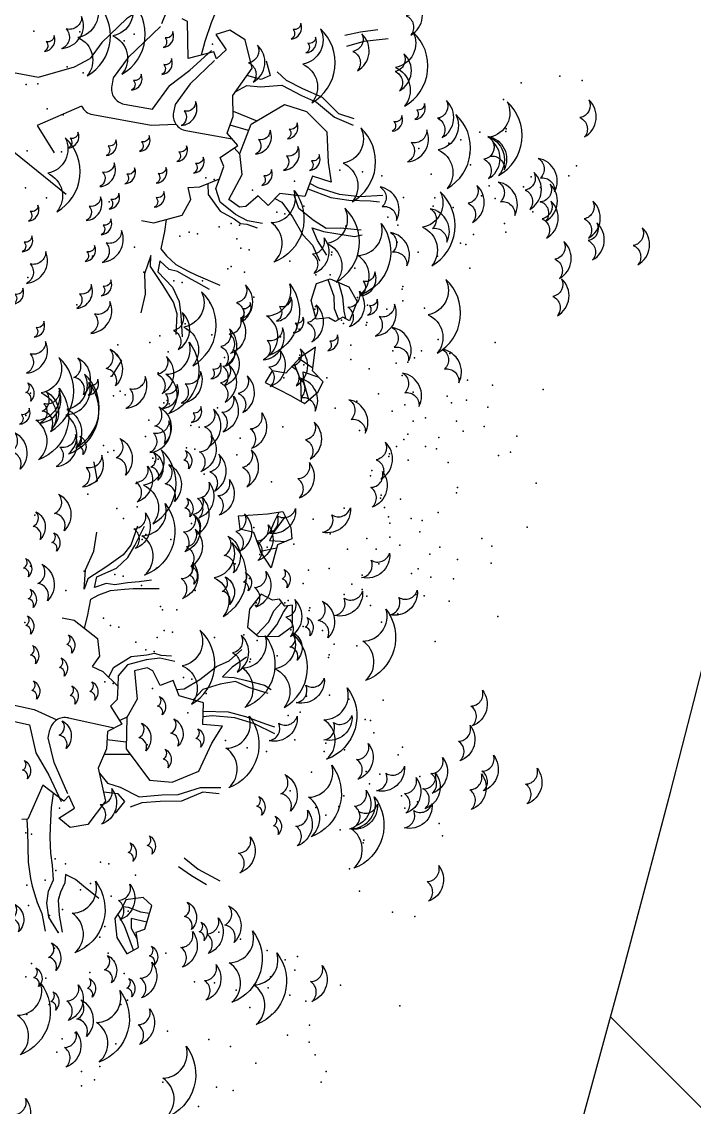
# Model space of a CAD drawing. Header units: millimetres. Extents: x 209.8 to 281.8, y 45 to 110.
# Drawn here: x 252.446 to 252.8, y 83.849 to 84.421 of the extents above; entities that cross this region are included whole.
import ezdxf

# ---------------------------------------------------------------- set-up
doc = ezdxf.new("R2010")
doc.units = ezdxf.units.MM
doc.header["$LTSCALE"] = 0.65
for name, color, linetype in [('ARBOLES', 95, 'Continuous'), ('cajones', 235, 'Continuous'), ('plazaacceso', 251, 'Continuous')]:
    doc.layers.add(name, color=color, linetype=linetype)

# ---------------------------------------------------------------- blocks, each defined once
blk = doc.blocks.new('arb-pl61')
for p, q in [((-0.02449, 0.16368), (-0.02365, 0.12054)), ((-0.10078, 0.08532), (-0.07883, 0.12706)), ((-0.05723, 0.11483), (-0.07383, 0.09914)), ((-0.0377, 0.08686), (-0.05723, 0.11483)), ((-0.02365, 0.12054), (-0.01167, 0.09718)), ((-0.01167, 0.09718), (-0.00376, 0.08744)), ((-0.01398, 0.06886), (-0.0196, 0.06884)), ((0.00224, 0.06136), (-0.01398, 0.06886)), ((0.02807, 0.04335), (0.00224, 0.06136)), ((-0.47113, 0.05774), (-0.47151, 0.03739)), ((-0.03046, 0.05774), (-0.03009, 0.03739)), ((0.06745, 0.03592), (0.02989, 0.04307)), ((-0.48989, 0.02917), (-0.50346, 0.01713)), ((-0.0117, 0.02917), (0.00187, 0.01713)), ((-0.50346, 0.01713), (-0.52003, 0.00482)), ((-0.49404, 0.01507), (-0.47783, 0.02256)), ((-0.47783, 0.02256), (-0.47221, 0.02255)), ((-0.02377, 0.02256), (-0.02938, 0.02255)), ((-0.00755, 0.01507), (-0.02377, 0.02256)), ((0.00187, 0.01713), (0.01844, 0.00482)), ((-0.54632, 0.00762), (-0.53905, 0.00882)), ((-0.53905, 0.00882), (-0.52532, 0.01077)), ((-0.52532, 0.01077), (-0.51543, 0.01131)), ((-0.5137, 0.00137), (-0.49404, 0.01507)), ((-0.46134, 0.01144), (-0.46196, -0.02153)), ((-0.04025, 0.01144), (-0.03964, -0.02153)), ((0.01211, 0.00137), (-0.00755, 0.01507)), ((0.02373, 0.01077), (0.01383, 0.01131)), ((0.03746, 0.00882), (0.02373, 0.01077)), ((0.04472, 0.00762), (0.03746, 0.00882)), ((-0.60135, -0.00259), (-0.59194, 0.00073)), ((-0.59194, 0.00073), (-0.58347, 0.00124)), ((-0.58347, 0.00124), (-0.57513, -0.00062)), ((-0.57513, -0.00062), (-0.56494, 0.00202)), ((-0.56494, 0.00202), (-0.55688, 0.00486)), ((-0.55688, 0.00486), (-0.54632, 0.00762)), ((-0.61078, -0.01127), (-0.60135, -0.00259)), ((-0.61006, -0.01083), (-0.61078, -0.01127))]:
    blk.add_line(p, q)
for points in [[(0.00181, 0.12, -0.500189), (-0.00515, 0.11999, 0.508573), (0.00715, 0.11554, -0.500189)], [(-0.1394, 0.1076, -0.500189), (-0.14636, 0.1076, 0.508573), (-0.13405, 0.10315, -0.500189)], [(-0.11745, 0.1076, -0.500189), (-0.12441, 0.1076, 0.508573), (-0.11211, 0.10315, -0.500189)], [(0.01331, 0.108, -0.500189), (-0.0006, 0.10799, 0.508573), (0.024, 0.0991, -0.500189)], [(-0.17661, 0.10665, -0.500189), (-0.18356, 0.10665, 0.508573), (-0.17126, 0.1022, -0.500189)], [(-0.15366, 0.10037, -0.500189), (-0.16757, 0.10037, 0.508573), (-0.14296, 0.09147, -0.500189)], [(-0.08873, 0.10089, -0.500189), (-0.11402, 0.0893, 0.508573), (-0.06187, 0.09361, -0.500189)], [(0.00908, 0.09876, -0.500189), (-0.01622, 0.08716, 0.508573), (0.03593, 0.09147, -0.500189)], [(-0.28592, 0.08798, 0.500189), (-0.27201, 0.08797, -0.508573), (-0.29662, 0.07907, 0.500189)], [(-0.25866, 0.08567, -0.500189), (-0.26562, 0.08567, 0.508573), (-0.25331, 0.08122, -0.500189)], [(-0.24294, 0.08567, 0.500189), (-0.23598, 0.08567, -0.508573), (-0.24828, 0.08122, 0.500189)], [(-0.21567, 0.08798, -0.500189), (-0.22959, 0.08797, 0.508573), (-0.20498, 0.07907, -0.500189)], [(-0.19664, 0.08758, -0.500189), (-0.2036, 0.08758, 0.508573), (-0.1913, 0.08313, -0.500189)], [(-0.06152, 0.09013, -0.500189), (-0.06848, 0.09012, 0.508573), (-0.05617, 0.08567, -0.500189)], [(-0.26063, 0.07496, 0.500189), (-0.23533, 0.06337, -0.508573), (-0.28749, 0.06768, 0.500189)], [(-0.24097, 0.07496, -0.500189), (-0.26626, 0.06337, 0.508573), (-0.21411, 0.06768, -0.500189)], [(-0.25348, 0.07177, 0.500189), (-0.23957, 0.07176, -0.508573), (-0.26418, 0.06286, 0.500189)], [(-0.24811, 0.07177, -0.500189), (-0.26202, 0.07176, 0.508573), (-0.23742, 0.06286, -0.500189)], [(0.01503, 0.07496, -0.500189), (-0.01027, 0.06337, 0.508573), (0.04189, 0.06768, -0.500189)], [(-0.36423, 0.06299, 0.500189), (-0.35727, 0.06299, -0.508573), (-0.36957, 0.05854, 0.500189)], [(-0.33417, 0.06222, 0.500189), (-0.32373, 0.06222, -0.508573), (-0.34218, 0.05554, 0.500189)], [(-0.16743, 0.06222, -0.500189), (-0.17786, 0.06222, 0.508573), (-0.15941, 0.05554, -0.500189)], [(-0.13737, 0.06299, -0.500189), (-0.14432, 0.06299, 0.508573), (-0.13202, 0.05854, -0.500189)], [(-0.10563, 0.06784, -0.500189), (-0.11606, 0.06783, 0.508573), (-0.09761, 0.06116, -0.500189)], [(-0.08034, 0.06316, -0.500189), (-0.09078, 0.06315, 0.508573), (-0.07233, 0.05648, -0.500189)], [(-0.06152, 0.06299, -0.500189), (-0.06848, 0.06299, 0.508573), (-0.05617, 0.05854, -0.500189)], [(-0.40356, 0.05363, 0.500189), (-0.3966, 0.05363, -0.508573), (-0.4089, 0.04918, 0.500189)], [(-0.38483, 0.0555, 0.500189), (-0.37787, 0.0555, -0.508573), (-0.39017, 0.05105, 0.500189)], [(-0.27578, 0.05461, -0.500189), (-0.28969, 0.0546, 0.508573), (-0.26509, 0.0457, -0.500189)], [(-0.25269, 0.05513, 0.500189), (-0.22739, 0.04354, -0.508573), (-0.27955, 0.04785, 0.500189)], [(-0.2489, 0.05513, -0.500189), (-0.2742, 0.04354, 0.508573), (-0.22205, 0.04785, -0.500189)], [(-0.22582, 0.05461, 0.500189), (-0.2119, 0.0546, -0.508573), (-0.23651, 0.0457, 0.500189)], [(-0.11677, 0.0555, -0.500189), (-0.12372, 0.0555, 0.508573), (-0.11142, 0.05105, -0.500189)], [(-0.09804, 0.05363, -0.500189), (-0.105, 0.05363, 0.508573), (-0.09269, 0.04918, -0.500189)], [(-0.01283, 0.05457, -0.500189), (-0.01978, 0.05456, 0.508573), (-0.00748, 0.05011, -0.500189)], [(-0.42322, 0.04614, 0.500189), (-0.41626, 0.04614, -0.508573), (-0.42857, 0.04169, 0.500189)], [(-0.37287, 0.05099, 0.500189), (-0.35896, 0.05099, -0.508573), (-0.38356, 0.04209, 0.500189)], [(-0.34269, 0.04708, 0.500189), (-0.33573, 0.04708, -0.508573), (-0.34804, 0.04263, 0.500189)], [(-0.3223, 0.04912, 0.500189), (-0.30839, 0.04911, -0.508573), (-0.333, 0.04022, 0.500189)], [(-0.17929, 0.04912, -0.500189), (-0.1932, 0.04911, 0.508573), (-0.1686, 0.04022, -0.500189)], [(-0.1589, 0.04708, -0.500189), (-0.16586, 0.04708, 0.508573), (-0.15356, 0.04263, -0.500189)], [(-0.12873, 0.05099, -0.500189), (-0.14264, 0.05099, 0.508573), (-0.11803, 0.04209, -0.500189)], [(-0.07837, 0.04614, -0.500189), (-0.08533, 0.04614, 0.508573), (-0.07303, 0.04169, -0.500189)], [(-0.44757, 0.04053, 0.500189), (-0.44061, 0.04053, -0.508573), (-0.45291, 0.03608, 0.500189)], [(-0.27246, 0.0424, 0.500189), (-0.2655, 0.0424, -0.508573), (-0.27781, 0.03795, 0.500189)], [(-0.22913, 0.0424, -0.500189), (-0.23609, 0.0424, 0.508573), (-0.22379, 0.03795, -0.500189)], [(-0.05403, 0.04053, -0.500189), (-0.06098, 0.04053, 0.508573), (-0.04868, 0.03608, -0.500189)], [(0.02088, 0.03866, -0.500189), (0.01393, 0.03866, 0.508573), (0.02623, 0.03421, -0.500189)], [(-0.50375, 0.03585, 0.500189), (-0.49679, 0.03585, -0.508573), (-0.5091, 0.0314, 0.500189)], [(-0.28627, 0.03363, -0.500189), (-0.30019, 0.03363, 0.508573), (-0.27558, 0.02473, -0.500189)], [(-0.21532, 0.03363, 0.500189), (-0.20141, 0.03363, -0.508573), (-0.22601, 0.02473, 0.500189)], [(0.00216, 0.03585, -0.500189), (-0.0048, 0.03585, 0.508573), (0.0075, 0.0314, -0.500189)], [(-0.60759, 0.02292, 0.500189), (-0.59716, 0.02292, -0.508573), (-0.61561, 0.01624, 0.500189)], [(-0.4279, 0.02462, 0.500189), (-0.42095, 0.02462, -0.508573), (-0.43325, 0.02017, 0.500189)], [(-0.07369, 0.02462, -0.500189), (-0.08065, 0.02462, 0.508573), (-0.06835, 0.02017, -0.500189)], [(-0.47462, 0.01543, 0.500189), (-0.46419, 0.01543, -0.508573), (-0.48264, 0.00876, 0.500189)], [(-0.41105, 0.02275, 0.500189), (-0.40409, 0.02275, -0.508573), (-0.41639, 0.0183, 0.500189)], [(-0.09055, 0.02275, -0.500189), (-0.0975, 0.02275, 0.508573), (-0.0852, 0.0183, -0.500189)], [(-0.02697, 0.01543, -0.500189), (-0.03741, 0.01543, 0.508573), (-0.01895, 0.00876, -0.500189)], [(-0.44569, 0.01339, 0.500189), (-0.43874, 0.01339, -0.508573), (-0.45104, 0.00894, 0.500189)], [(-0.27548, 0.0145, 0.500189), (-0.26157, 0.01449, -0.508573), (-0.28618, 0.00559, 0.500189)], [(-0.22611, 0.0145, -0.500189), (-0.24002, 0.01449, 0.508573), (-0.21542, 0.00559, -0.500189)], [(-0.0559, 0.01339, -0.500189), (-0.06286, 0.01339, 0.508573), (-0.05055, 0.00894, -0.500189)], [(-0.6734, 0.00555, 0.500189), (-0.6481, -0.00604, -0.508573), (-0.70025, -0.00173, 0.500189)], [(-0.44008, 0.00029, 0.500189), (-0.43312, 0.00029, -0.508573), (-0.44542, -0.00416, 0.500189)], [(-0.06152, 0.00029, -0.500189), (-0.06848, 0.00029, 0.508573), (-0.05617, -0.00416, -0.500189)], [(-0.74233, -0.00583, 0.500189), (-0.72968, -0.01163, -0.508573), (-0.75576, -0.00947, 0.500189)], [(-0.64514, -0.00064, 0.500189), (-0.63819, -0.00065, -0.508573), (-0.65049, -0.0051, 0.500189)], [(-0.32194, -0.0075, 0.500189), (-0.30929, -0.0133, -0.508573), (-0.33536, -0.01115, 0.500189)], [(-0.28947, -0.00262, 0.500189), (-0.27683, -0.00842, -0.508573), (-0.3029, -0.00626, 0.500189)], [(-0.21212, -0.00262, -0.500189), (-0.22477, -0.00842, 0.508573), (-0.19869, -0.00626, -0.500189)], [(-0.17966, -0.0075, -0.500189), (-0.19231, -0.0133, 0.508573), (-0.16623, -0.01115, -0.500189)], [(-0.62913, -0.00796, 0.500189), (-0.61869, -0.00796, -0.508573), (-0.63715, -0.01464, 0.500189)], [(-0.32555, -0.01413, 0.500189), (-0.30026, -0.02572, -0.508573), (-0.35241, -0.02141, 0.500189)], [(-0.29058, -0.00833, -0.500189), (-0.31587, -0.01992, 0.508573), (-0.26372, -0.01561, -0.500189)], [(-0.27705, -0.01077, 0.500189), (-0.26661, -0.01077, -0.508573), (-0.28506, -0.01745, 0.500189)], [(-0.25326, -0.00796, -0.500189), (-0.26718, -0.00797, 0.508573), (-0.24257, -0.01687, -0.500189)], [(-0.24833, -0.00796, 0.500189), (-0.23442, -0.00797, -0.508573), (-0.25902, -0.01687, 0.500189)], [(-0.21102, -0.00833, 0.500189), (-0.18572, -0.01992, -0.508573), (-0.23788, -0.01561, 0.500189)], [(-0.22455, -0.01077, -0.500189), (-0.23498, -0.01077, 0.508573), (-0.21653, -0.01745, -0.500189)], [(-0.17604, -0.01413, -0.500189), (-0.20134, -0.02572, 0.508573), (-0.14918, -0.02141, -0.500189)], [(-0.65919, -0.01562, 0.500189), (-0.65223, -0.01562, -0.508573), (-0.66454, -0.02007, 0.500189)], [(-0.59544, -0.01809, 0.500189), (-0.57014, -0.02969, -0.508573), (-0.6223, -0.02538, 0.500189)], [(-0.5167, -0.02237, 0.500189), (-0.50405, -0.02817, -0.508573), (-0.53013, -0.02602, 0.500189)], [(0.01511, -0.02237, -0.500189), (0.00246, -0.02817, 0.508573), (0.02854, -0.02602, -0.500189)], [(-0.6566, -0.02642, 0.500189), (-0.64395, -0.03222, -0.508573), (-0.67003, -0.03006, 0.500189)], [(-0.28672, -0.02293, 0.500189), (-0.27281, -0.02294, -0.508573), (-0.29741, -0.03184, 0.500189)], [(-0.21487, -0.02293, -0.500189), (-0.22879, -0.02294, 0.508573), (-0.20418, -0.03184, -0.500189)], [(-0.68906, -0.0313, 0.500189), (-0.67641, -0.0371, -0.508573), (-0.70249, -0.03495, 0.500189)], [(-0.66783, -0.03603, 0.500189), (-0.65392, -0.03604, -0.508573), (-0.67852, -0.04494, 0.500189)], [(-0.26778, -0.03246, 0.500189), (-0.26082, -0.03246, -0.508573), (-0.27313, -0.03691, 0.500189)], [(-0.23381, -0.03246, -0.500189), (-0.24077, -0.03246, 0.508573), (-0.22847, -0.03691, -0.500189)], [(-0.64514, -0.03901, 0.500189), (-0.63819, -0.03901, -0.508573), (-0.65049, -0.04346, 0.500189)], [(-0.46526, -0.03978, 0.500189), (-0.45482, -0.03978, -0.508573), (-0.47328, -0.04645, 0.500189)], [(-0.31726, -0.04228, 0.500189), (-0.30461, -0.04808, -0.508573), (-0.33069, -0.04593, 0.500189)], [(-0.30055, -0.03995, 0.500189), (-0.2936, -0.03995, -0.508573), (-0.3059, -0.0444, 0.500189)], [(-0.25971, -0.04228, 0.500189), (-0.24706, -0.04808, -0.508573), (-0.27314, -0.04593, 0.500189)], [(-0.24189, -0.04228, -0.500189), (-0.25454, -0.04808, 0.508573), (-0.22846, -0.04593, -0.500189)], [(-0.20104, -0.03995, -0.500189), (-0.208, -0.03995, 0.508573), (-0.19569, -0.0444, -0.500189)], [(-0.18434, -0.04228, -0.500189), (-0.19699, -0.04808, 0.508573), (-0.17091, -0.04593, -0.500189)], [(-0.03633, -0.03978, -0.500189), (-0.04677, -0.03978, 0.508573), (-0.02832, -0.04645, -0.500189)], [(-0.66744, -0.04997, 0.500189), (-0.64215, -0.06157, -0.508573), (-0.6943, -0.05726, 0.500189)], [(-0.63006, -0.0482, 0.500189), (-0.61963, -0.0482, -0.508573), (-0.63808, -0.05488, 0.500189)], [(-0.58021, -0.04816, 0.500189), (-0.56756, -0.05395, -0.508573), (-0.59363, -0.0518, 0.500189)], [(-0.54589, -0.04837, 0.500189), (-0.53893, -0.04837, -0.508573), (-0.55123, -0.05282, 0.500189)], [(-0.44101, -0.04837, 0.500189), (-0.43406, -0.04837, -0.508573), (-0.44636, -0.05282, 0.500189)], [(-0.34972, -0.04717, 0.500189), (-0.33707, -0.05297, -0.508573), (-0.36315, -0.05081, 0.500189)], [(-0.34644, -0.05211, 0.500189), (-0.33948, -0.05211, -0.508573), (-0.35178, -0.05656, 0.500189)], [(-0.3272, -0.04637, -0.500189), (-0.33985, -0.05217, 0.508573), (-0.31377, -0.05001, -0.500189)], [(-0.30402, -0.04637, -0.500189), (-0.31666, -0.05217, 0.508573), (-0.29059, -0.05001, -0.500189)], [(-0.29217, -0.04717, 0.500189), (-0.27952, -0.05297, -0.508573), (-0.3056, -0.05081, 0.500189)], [(-0.27214, -0.05216, -0.500189), (-0.28479, -0.05796, 0.508573), (-0.25871, -0.0558, -0.500189)], [(-0.22945, -0.05216, 0.500189), (-0.2168, -0.05796, -0.508573), (-0.24288, -0.0558, 0.500189)], [(-0.20943, -0.04717, -0.500189), (-0.22207, -0.05297, 0.508573), (-0.196, -0.05081, -0.500189)], [(-0.19758, -0.04637, 0.500189), (-0.18493, -0.05217, -0.508573), (-0.21101, -0.05001, 0.500189)], [(-0.1744, -0.04637, 0.500189), (-0.16175, -0.05217, -0.508573), (-0.18783, -0.05001, 0.500189)], [(-0.15188, -0.04717, -0.500189), (-0.16452, -0.05297, 0.508573), (-0.13845, -0.05081, -0.500189)], [(-0.15516, -0.05211, -0.500189), (-0.16211, -0.05211, 0.508573), (-0.14981, -0.05656, -0.500189)], [(-0.06058, -0.04837, -0.500189), (-0.06754, -0.04837, 0.508573), (-0.05524, -0.05282, -0.500189)], [(0.04429, -0.04837, -0.500189), (0.03734, -0.04837, 0.508573), (0.04964, -0.05282, -0.500189)], [(-0.5384, -0.06053, 0.500189), (-0.53144, -0.06053, -0.508573), (-0.54374, -0.06498, 0.500189)], [(-0.4766, -0.0596, 0.500189), (-0.46964, -0.0596, -0.508573), (-0.48194, -0.06405, 0.500189)], [(-0.40964, -0.05989, -0.500189), (-0.43494, -0.07149, 0.508573), (-0.38279, -0.06717, -0.500189)], [(-0.2874, -0.06085, 0.500189), (-0.27476, -0.06665, -0.508573), (-0.30083, -0.06449, 0.500189)], [(-0.21419, -0.06085, -0.500189), (-0.22684, -0.06665, 0.508573), (-0.20076, -0.06449, -0.500189)], [(-0.09195, -0.05989, 0.500189), (-0.06665, -0.07149, -0.508573), (-0.11881, -0.06717, 0.500189)], [(-0.025, -0.0596, -0.500189), (-0.03196, -0.0596, 0.508573), (-0.01965, -0.06405, -0.500189)], [(0.02157, -0.05989, -0.500189), (-0.00373, -0.07149, 0.508573), (0.04842, -0.06717, -0.500189)], [(0.0368, -0.06053, -0.500189), (0.02985, -0.06053, 0.508573), (0.04215, -0.06498, -0.500189)], [(-0.63953, -0.06615, 0.500189), (-0.63257, -0.06615, -0.508573), (-0.64487, -0.0706, 0.500189)], [(-0.45777, -0.0613, 0.500189), (-0.44733, -0.0613, -0.508573), (-0.46579, -0.06798, 0.500189)], [(-0.04383, -0.0613, -0.500189), (-0.05426, -0.0613, 0.508573), (-0.03581, -0.06798, -0.500189)], [(-0.6308, -0.07401, 0.500189), (-0.61815, -0.07981, -0.508573), (-0.64423, -0.07766, 0.500189)], [(-0.34472, -0.06965, -0.500189), (-0.37002, -0.08125, 0.508573), (-0.31786, -0.07694, -0.500189)], [(-0.32792, -0.07346, 0.500189), (-0.31401, -0.07347, -0.508573), (-0.33861, -0.08237, 0.500189)], [(-0.2647, -0.07394, -0.500189), (-0.27735, -0.07973, 0.508573), (-0.25127, -0.07758, -0.500189)], [(-0.2369, -0.07394, 0.500189), (-0.22425, -0.07973, -0.508573), (-0.25032, -0.07758, 0.500189)], [(-0.17367, -0.07346, -0.500189), (-0.18759, -0.07347, 0.508573), (-0.16298, -0.08237, -0.500189)], [(-0.15687, -0.06965, 0.500189), (-0.13158, -0.08125, -0.508573), (-0.18373, -0.07694, 0.500189)], [(-0.66326, -0.0789, 0.500189), (-0.65061, -0.0847, -0.508573), (-0.67669, -0.08254, 0.500189)], [(-0.61424, -0.07738, 0.500189), (-0.60729, -0.07738, -0.508573), (-0.61959, -0.08183, 0.500189)], [(-0.45787, -0.07925, 0.500189), (-0.45091, -0.07925, -0.508573), (-0.46321, -0.0837, 0.500189)], [(-0.35289, -0.07721, 0.500189), (-0.34246, -0.07721, -0.508573), (-0.36091, -0.08388, 0.500189)], [(-0.30981, -0.07822, -0.500189), (-0.32246, -0.08402, 0.508573), (-0.29638, -0.08187, -0.500189)], [(-0.19178, -0.07822, 0.500189), (-0.17913, -0.08402, -0.508573), (-0.20521, -0.08187, 0.500189)], [(-0.1487, -0.07721, -0.500189), (-0.15914, -0.07721, 0.508573), (-0.14068, -0.08388, -0.500189)], [(-0.04373, -0.07925, -0.500189), (-0.05068, -0.07925, 0.508573), (-0.03838, -0.0837, -0.500189)], [(-0.34363, -0.09048, 0.500189), (-0.33667, -0.09048, -0.508573), (-0.34897, -0.09493, 0.500189)], [(-0.15797, -0.09048, -0.500189), (-0.16492, -0.09048, 0.508573), (-0.15262, -0.09493, -0.500189)], [(-0.60402, -0.09773, 0.500189), (-0.59137, -0.10353, -0.508573), (-0.61745, -0.10138, 0.500189)], [(-0.58231, -0.09592, 0.500189), (-0.57187, -0.09593, -0.508573), (-0.59033, -0.1026, 0.500189)], [(-0.39384, -0.0927, -0.500189), (-0.40649, -0.0985, 0.508573), (-0.38041, -0.09634, -0.500189)], [(-0.34575, -0.09873, 0.500189), (-0.3331, -0.10453, -0.508573), (-0.35918, -0.10237, 0.500189)], [(-0.31329, -0.09385, 0.500189), (-0.30064, -0.09964, -0.508573), (-0.32672, -0.09749, 0.500189)], [(-0.18831, -0.09385, -0.500189), (-0.20096, -0.09964, 0.508573), (-0.17488, -0.09749, -0.500189)], [(-0.15584, -0.09873, -0.500189), (-0.16849, -0.10453, 0.508573), (-0.14242, -0.10237, -0.500189)], [(-0.10775, -0.0927, 0.500189), (-0.0951, -0.0985, -0.508573), (-0.12118, -0.09634, 0.500189)], [(0.03737, -0.0927, -0.500189), (0.02472, -0.0985, 0.508573), (0.0508, -0.09634, -0.500189)], [(-0.69665, -0.10337, 0.500189), (-0.67135, -0.11496, -0.508573), (-0.7235, -0.11065, 0.500189)], [(-0.4605, -0.10138, 0.500189), (-0.4352, -0.11298, -0.508573), (-0.48735, -0.10867, 0.500189)], [(-0.40295, -0.10138, 0.500189), (-0.37765, -0.11298, -0.508573), (-0.4298, -0.10867, 0.500189)], [(-0.29316, -0.10455, 0.500189), (-0.28565, -0.11626, -0.508573), (-0.30643, -0.10035, 0.500189)], [(-0.20843, -0.10455, -0.500189), (-0.21594, -0.11626, 0.508573), (-0.19517, -0.10035, -0.500189)], [(-0.09865, -0.10138, -0.500189), (-0.12394, -0.11298, 0.508573), (-0.07179, -0.10867, -0.500189)], [(-0.0411, -0.10138, -0.500189), (-0.06639, -0.11298, 0.508573), (-0.01424, -0.10867, -0.500189)], [(-0.59111, -0.11368, 0.500189), (-0.57846, -0.11947, -0.508573), (-0.60454, -0.11732, 0.500189)], [(-0.59083, -0.10826, 0.500189), (-0.58388, -0.10826, -0.508573), (-0.59618, -0.11271, 0.500189)], [(-0.26468, -0.1136, 0.500189), (-0.25203, -0.1194, -0.508573), (-0.27811, -0.11724, 0.500189)], [(-0.23692, -0.1136, -0.500189), (-0.24957, -0.1194, 0.508573), (-0.22349, -0.11724, -0.500189)], [(-0.62357, -0.11856, 0.500189), (-0.61092, -0.12436, -0.508573), (-0.637, -0.1222, 0.500189)], [(-0.33614, -0.11668, 0.500189), (-0.32918, -0.11668, -0.508573), (-0.34148, -0.12113, 0.500189)], [(-0.16546, -0.11668, -0.500189), (-0.17242, -0.11668, 0.508573), (-0.16011, -0.12113, -0.500189)], [(-0.58262, -0.12493, 0.500189), (-0.56871, -0.12494, -0.508573), (-0.59331, -0.13384, 0.500189)], [(-0.53098, -0.12455, 0.500189), (-0.51833, -0.13035, -0.508573), (-0.5444, -0.1282, 0.500189)], [(-0.39905, -0.12425, -0.500189), (-0.42435, -0.13585, 0.508573), (-0.3722, -0.13154, -0.500189)], [(-0.36197, -0.12455, -0.500189), (-0.37462, -0.13035, 0.508573), (-0.34854, -0.1282, -0.500189)], [(-0.13963, -0.12455, 0.500189), (-0.12698, -0.13035, -0.508573), (-0.15305, -0.1282, 0.500189)], [(-0.10254, -0.12425, 0.500189), (-0.07725, -0.13585, -0.508573), (-0.1294, -0.13154, 0.500189)], [(0.03216, -0.12425, -0.500189), (0.00686, -0.13585, 0.508573), (0.05901, -0.13154, -0.500189)], [(0.02938, -0.12455, -0.500189), (0.01673, -0.13035, 0.508573), (0.04281, -0.1282, -0.500189)], [(0.06924, -0.12455, -0.500189), (0.05659, -0.13035, 0.508573), (0.08267, -0.1282, -0.500189)], [(-0.60791, -0.13326, 0.500189), (-0.58261, -0.14486, -0.508573), (-0.63477, -0.14055, 0.500189)], [(-0.49626, -0.13071, 0.500189), (-0.4893, -0.13072, -0.508573), (-0.5016, -0.13517, 0.500189)], [(-0.43604, -0.13429, 0.500189), (-0.42853, -0.14601, -0.508573), (-0.44931, -0.1301, 0.500189)], [(-0.38192, -0.13148, 0.500189), (-0.37149, -0.13148, -0.508573), (-0.38994, -0.13816, 0.500189)], [(-0.11967, -0.13148, -0.500189), (-0.13011, -0.13148, 0.508573), (-0.11165, -0.13816, -0.500189)], [(-0.06555, -0.13429, -0.500189), (-0.07306, -0.14601, 0.508573), (-0.05229, -0.1301, -0.500189)], [(-0.00534, -0.13071, -0.500189), (-0.01229, -0.13072, 0.508573), (0.00001, -0.13517, -0.500189)], [(-0.5075, -0.14475, 0.500189), (-0.50054, -0.14475, -0.508573), (-0.51284, -0.1492, 0.500189)], [(-0.40609, -0.14773, 0.500189), (-0.39858, -0.15945, -0.508573), (-0.41936, -0.14354, 0.500189)], [(-0.3661, -0.13914, 0.500189), (-0.35914, -0.13914, -0.508573), (-0.37145, -0.14359, 0.500189)], [(-0.28506, -0.1422, 0.500189), (-0.27755, -0.15391, -0.508573), (-0.29833, -0.138, 0.500189)], [(-0.21654, -0.1422, -0.500189), (-0.22404, -0.15391, 0.508573), (-0.20327, -0.138, -0.500189)], [(-0.13549, -0.13914, -0.500189), (-0.14245, -0.13914, 0.508573), (-0.13015, -0.14359, -0.500189)], [(-0.0955, -0.14773, -0.500189), (-0.10301, -0.15945, 0.508573), (-0.08224, -0.14354, -0.500189)], [(0.0059, -0.14475, -0.500189), (-0.00106, -0.14475, 0.508573), (0.01125, -0.1492, -0.500189)], [(-0.4843, -0.14552, 0.500189), (-0.47039, -0.14552, -0.508573), (-0.49499, -0.15442, 0.500189)], [(-0.35976, -0.14739, 0.500189), (-0.34585, -0.14739, -0.508573), (-0.37045, -0.15629, 0.500189)], [(-0.14183, -0.14739, -0.500189), (-0.15575, -0.14739, 0.508573), (-0.13114, -0.15629, -0.500189)], [(-0.01729, -0.14552, -0.500189), (-0.03121, -0.14552, 0.508573), (-0.0066, -0.15442, -0.500189)], [(-0.61982, -0.15309, 0.500189), (-0.59452, -0.16469, -0.508573), (-0.64667, -0.16038, 0.500189)], [(-0.50455, -0.16027, 0.500189), (-0.49191, -0.16607, -0.508573), (-0.51798, -0.16391, 0.500189)], [(-0.34079, -0.16206, 0.500189), (-0.33328, -0.17377, -0.508573), (-0.35405, -0.15786, 0.500189)], [(-0.16081, -0.16206, -0.500189), (-0.16831, -0.17377, 0.508573), (-0.14754, -0.15786, -0.500189)], [(0.00296, -0.16027, -0.500189), (-0.00969, -0.16607, 0.508573), (0.01639, -0.16391, -0.500189)], [(-0.48289, -0.16499, 0.500189), (-0.45759, -0.17659, -0.508573), (-0.50975, -0.17228, 0.500189)], [(-0.42732, -0.16499, 0.500189), (-0.40203, -0.17659, -0.508573), (-0.45418, -0.17228, 0.500189)], [(-0.42794, -0.17194, 0.500189), (-0.42043, -0.18366, -0.508573), (-0.44121, -0.16775, 0.500189)], [(-0.26071, -0.16516, 0.500189), (-0.24806, -0.17096, -0.508573), (-0.27414, -0.1688, 0.500189)], [(-0.24089, -0.16516, -0.500189), (-0.25353, -0.17096, 0.508573), (-0.22746, -0.1688, -0.500189)], [(-0.07427, -0.16499, -0.500189), (-0.09957, -0.17659, 0.508573), (-0.04741, -0.17228, -0.500189)], [(-0.07365, -0.17194, -0.500189), (-0.08116, -0.18366, 0.508573), (-0.06039, -0.16775, -0.500189)], [(-0.01871, -0.16499, -0.500189), (-0.044, -0.17659, 0.508573), (0.00815, -0.17228, -0.500189)], [(-0.31084, -0.17549, 0.500189), (-0.30333, -0.18721, -0.508573), (-0.3241, -0.1713, 0.500189)], [(-0.19076, -0.17549, -0.500189), (-0.19827, -0.18721, 0.508573), (-0.17749, -0.1713, -0.500189)], [(-0.36779, -0.18086, 0.500189), (-0.34249, -0.19246, -0.508573), (-0.39465, -0.18814, 0.500189)], [(-0.1338, -0.18086, -0.500189), (-0.1591, -0.19246, 0.508573), (-0.10695, -0.18814, -0.500189)], [(-0.60968, -0.19193, 0.500189), (-0.59703, -0.19773, -0.508573), (-0.62311, -0.19558, 0.500189)], [(-0.48565, -0.20172, 0.500189), (-0.47815, -0.21343, -0.508573), (-0.49892, -0.19753, 0.500189)], [(-0.48268, -0.19788, 0.500189), (-0.47003, -0.20368, -0.508573), (-0.49611, -0.20153, 0.500189)], [(-0.45021, -0.193, 0.500189), (-0.43757, -0.1988, -0.508573), (-0.46364, -0.19664, 0.500189)], [(-0.33269, -0.19971, 0.500189), (-0.32518, -0.21142, -0.508573), (-0.34595, -0.19551, 0.500189)], [(-0.16891, -0.19971, -0.500189), (-0.17642, -0.21142, 0.508573), (-0.15564, -0.19551, -0.500189)], [(-0.05138, -0.193, -0.500189), (-0.06403, -0.1988, 0.508573), (-0.03795, -0.19664, -0.500189)], [(-0.01892, -0.19788, -0.500189), (-0.03157, -0.20368, 0.508573), (-0.00549, -0.20153, -0.500189)], [(-0.01594, -0.20172, -0.500189), (-0.02345, -0.21343, 0.508573), (-0.00267, -0.19753, -0.500189)], [(-0.49876, -0.19871, 0.500189), (-0.47347, -0.2103, -0.508573), (-0.52562, -0.20599, 0.500189)], [(-0.00283, -0.19871, -0.500189), (-0.02813, -0.2103, 0.508573), (0.02403, -0.20599, -0.500189)], [(-0.4557, -0.21516, 0.500189), (-0.44819, -0.22687, -0.508573), (-0.46897, -0.21096, 0.500189)], [(-0.04589, -0.21516, -0.500189), (-0.0534, -0.22687, 0.508573), (-0.03263, -0.21096, -0.500189)], [(-0.47755, -0.23937, 0.500189), (-0.47004, -0.25108, -0.508573), (-0.49082, -0.23518, 0.500189)], [(-0.46709, -0.2306, 0.500189), (-0.45444, -0.2364, -0.508573), (-0.48052, -0.23424, 0.500189)], [(-0.0345, -0.2306, -0.500189), (-0.04715, -0.2364, 0.508573), (-0.02107, -0.23424, -0.500189)], [(-0.02404, -0.23937, -0.500189), (-0.03155, -0.25108, 0.508573), (-0.01078, -0.23518, -0.500189)], [(-0.46126, -0.24328, 0.500189), (-0.44861, -0.24907, -0.508573), (-0.47469, -0.24692, 0.500189)], [(-0.04033, -0.24328, -0.500189), (-0.05298, -0.24907, 0.508573), (-0.0269, -0.24692, -0.500189)], [(-0.44967, -0.24617, 0.500189), (-0.43702, -0.25197, -0.508573), (-0.4631, -0.24982, 0.500189)], [(-0.05192, -0.24617, -0.500189), (-0.06457, -0.25197, 0.508573), (-0.03849, -0.24982, -0.500189)], [(-0.52464, -0.25837, 0.500189), (-0.51199, -0.26416, -0.508573), (-0.53807, -0.26201, 0.500189)], [(0.02305, -0.25837, -0.500189), (0.0104, -0.26416, 0.508573), (0.03648, -0.26201, -0.500189)], [(-0.42359, -0.26065, 0.500189), (-0.41095, -0.26645, -0.508573), (-0.43702, -0.26429, 0.500189)], [(-0.39764, -0.26431, 0.500189), (-0.38499, -0.27011, -0.508573), (-0.41106, -0.26796, 0.500189)], [(-0.10396, -0.26431, -0.500189), (-0.11661, -0.27011, 0.508573), (-0.09053, -0.26796, -0.500189)], [(-0.078, -0.26065, -0.500189), (-0.09065, -0.26645, 0.508573), (-0.06457, -0.26429, -0.500189)], [(-0.45547, -0.27513, 0.500189), (-0.44282, -0.28093, -0.508573), (-0.4689, -0.27877, 0.500189)], [(-0.44098, -0.28092, 0.500189), (-0.42833, -0.28672, -0.508573), (-0.45441, -0.28456, 0.500189)], [(-0.06062, -0.28092, -0.500189), (-0.07326, -0.28672, 0.508573), (-0.04719, -0.28456, -0.500189)], [(-0.04613, -0.27513, -0.500189), (-0.05878, -0.28093, 0.508573), (-0.0327, -0.27877, -0.500189)], [(-0.44388, -0.31277, 0.500189), (-0.43123, -0.31857, -0.508573), (-0.45731, -0.31642, 0.500189)], [(-0.05772, -0.31277, -0.500189), (-0.07037, -0.31857, 0.508573), (-0.04429, -0.31642, -0.500189)]]:
    blk.add_lwpolyline(points, format="xyb", close=True)
for points in [[(-0.4639, 0.08686, -0.241861), (-0.45951, 0.07792), (-0.46029, 0.03617), (-0.46436, 0.01917)], [(-0.0377, 0.08686, 0.241861), (-0.04208, 0.07792), (-0.0413, 0.03617), (-0.03724, 0.01917)]]:
    blk.add_lwpolyline(points, format="xyb")
for points in [[(0.06052, 0.04883), (0.03994, 0.0565), (0.02866, 0.06784), (0.009, 0.08154), (-0.00376, 0.08744)], [(-0.47151, 0.03739), (-0.48983, 0.02903)], [(-0.03009, 0.03739), (-0.01176, 0.02903)], [(-0.53699, 0.02611), (-0.54484, 0.02407), (-0.55602, 0.0215), (-0.56626, 0.0194), (-0.57737, 0.01548), (-0.58233, 0.01318), (-0.59296, 0.00751), (-0.59992, 0.00272), (-0.61165, -0.00192)], [(-0.51131, 0.01988), (-0.5368, 0.02534), (-0.53783, 0.02958)], [(-0.3932, 0.02958), (-0.39324, 0.02097), (-0.40249, 0.00237), (-0.41458, -0.00146), (-0.42253, 0.00206), (-0.42454, -0.00591), (-0.43265, -0.01835), (-0.4418, -0.01963), (-0.4475, -0.01588), (-0.45822, -0.02635), (-0.46524, -0.0173), (-0.47748, -0.01912), (-0.49197, -0.01611), (-0.51359, -0.02561), (-0.53206, -0.01673), (-0.53674, -0.00494), (-0.53168, 0.0041), (-0.52266, -0.00521), (-0.51502, 0.00035), (-0.51939, 0.00306), (-0.51131, 0.01988)], [(-0.29798, 0.02958), (-0.29399, 0.0241), (-0.28167, 0.02883), (-0.28138, 0.02958)], [(-0.20362, 0.02958), (-0.2076, 0.0241), (-0.21993, 0.02883), (-0.22022, 0.02958)], [(-0.1084, 0.02958), (-0.10835, 0.02097), (-0.0991, 0.00237), (-0.08701, -0.00146), (-0.07906, 0.00206), (-0.07706, -0.00591), (-0.06894, -0.01835), (-0.0598, -0.01963), (-0.05409, -0.01588), (-0.04337, -0.02635), (-0.03636, -0.0173), (-0.02411, -0.01912), (-0.00962, -0.01611), (0.012, -0.02561), (0.03046, -0.01673), (0.03515, -0.00494), (0.03009, 0.0041), (0.02107, -0.00521), (0.01342, 0.00035), (0.0178, 0.00306), (0.00971, 0.01988)], [(0.00971, 0.01988), (0.03521, 0.02534), (0.03623, 0.02958)], [(-0.31953, -0.0098), (-0.33371, -0.00772), (-0.34144, -0.00372), (-0.35152, 0.00577), (-0.36269, 0.01721), (-0.37037, 0.01834), (-0.35701, 0.02017), (-0.34295, 0.01689), (-0.32938, 0.01749)], [(-0.18206, -0.0098), (-0.16788, -0.00772), (-0.16015, -0.00372), (-0.15008, 0.00577), (-0.1389, 0.01721), (-0.13123, 0.01834), (-0.14459, 0.02017), (-0.15865, 0.01689), (-0.17221, 0.01749)], [(-0.39732, 0.01278), (-0.38881, 0.01225), (-0.37637, 0.01238), (-0.37231, 0.0075), (-0.36776, 0.00004), (-0.36481, -0.00949), (-0.36331, -0.01528), (-0.35954, -0.03318)], [(-0.35501, -0.02679), (-0.35777, -0.01854), (-0.36012, -0.01072), (-0.36313, -0.00217), (-0.36336, 0.00393), (-0.36796, 0.0115), (-0.36021, 0.01135), (-0.35148, -0.00095), (-0.34248, -0.00738), (-0.3333, -0.01046), (-0.3186, -0.01451)], [(-0.14658, -0.02679), (-0.14383, -0.01854), (-0.14148, -0.01072), (-0.13846, -0.00217), (-0.13823, 0.00393), (-0.13364, 0.0115), (-0.14138, 0.01135), (-0.15011, -0.00095), (-0.15911, -0.00738), (-0.1683, -0.01046), (-0.18299, -0.01451)], [(-0.10428, 0.01278), (-0.11278, 0.01225), (-0.12523, 0.01238), (-0.12929, 0.0075), (-0.13384, 0.00004), (-0.13679, -0.00949), (-0.13828, -0.01528), (-0.14206, -0.03318)], [(-0.58166, -0.0344), (-0.5752, -0.0222), (-0.57171, -0.01575), (-0.56955, -0.00826), (-0.57552, -0.00885), (-0.58247, -0.00705), (-0.58837, -0.00666), (-0.59857, -0.0093), (-0.60979, -0.01383)], [(-0.42776, -0.01085), (-0.42036, -0.01275), (-0.41047, -0.02327), (-0.40709, -0.03402), (-0.40492, -0.03902), (-0.40525, -0.04353), (-0.40425, -0.05103)], [(-0.07383, -0.01085), (-0.08123, -0.01275), (-0.09112, -0.02327), (-0.0945, -0.03402), (-0.09668, -0.03902), (-0.09635, -0.04353), (-0.09735, -0.05103)], [(-0.49523, -0.01754), (-0.50084, -0.02439), (-0.5019, -0.03383), (-0.50587, -0.04827), (-0.50147, -0.06347), (-0.49902, -0.07469), (-0.49103, -0.08917), (-0.48829, -0.10315)], [(-0.48136, -0.01832), (-0.47792, -0.03613)], [(-0.47005, -0.03173), (-0.4712, -0.01818)], [(-0.4078, -0.05409), (-0.40763, -0.04341), (-0.41045, -0.03424), (-0.41668, -0.02202), (-0.42557, -0.01706), (-0.43275, -0.01836)], [(-0.09379, -0.05409), (-0.09397, -0.04341), (-0.09115, -0.03424), (-0.08491, -0.02202), (-0.07602, -0.01706), (-0.06885, -0.01836)], [(-0.03155, -0.03173), (-0.03039, -0.01818)], [(-0.02024, -0.01832), (-0.02367, -0.03613)], [(-0.00637, -0.01754), (-0.00076, -0.02439), (0.00031, -0.03383), (0.00427, -0.04827), (-0.00013, -0.06347), (-0.00257, -0.07469), (-0.01057, -0.08917), (-0.0133, -0.10315)], [(-0.52055, -0.03425), (-0.51107, -0.03898), (-0.50691, -0.03326), (-0.5077, -0.02302)], [(-0.45605, -0.02423), (-0.45251, -0.02893)], [(-0.04555, -0.02423), (-0.04909, -0.02893)], [(0.01896, -0.03425), (0.00947, -0.03898), (0.00531, -0.03326), (0.00611, -0.02302)], [(-0.49278, -0.10295), (-0.49402, -0.0916), (-0.50306, -0.07803), (-0.50634, -0.06327), (-0.50971, -0.051), (-0.51445, -0.04336)], [(-0.00882, -0.10295), (-0.00758, -0.0916), (0.00146, -0.07803), (0.00475, -0.06327), (0.00812, -0.051), (0.01286, -0.04336)], [(-0.61245, -0.0655), (-0.59698, -0.05583), (-0.58981, -0.04964)], [(-0.58382, -0.05203), (-0.5835, -0.05588), (-0.58506, -0.06509), (-0.58481, -0.07146)], [(-0.59124, -0.07086), (-0.5909, -0.05945), (-0.59767, -0.06088), (-0.60435, -0.06648)], [(-0.4268, -0.05924), (-0.4252, -0.06443), (-0.41664, -0.07391), (-0.40558, -0.08346), (-0.39983, -0.0916), (-0.39013, -0.09864)], [(-0.0748, -0.05924), (-0.0764, -0.06443), (-0.08496, -0.07391), (-0.09602, -0.08346), (-0.10177, -0.0916), (-0.11147, -0.09864)], [(-0.4169, -0.12294), (-0.41538, -0.10862), (-0.41314, -0.09863), (-0.41724, -0.08854), (-0.42317, -0.07718), (-0.43166, -0.07198)], [(-0.08469, -0.12294), (-0.08622, -0.10862), (-0.08846, -0.09863), (-0.08435, -0.08854), (-0.07842, -0.07718), (-0.06994, -0.07198)], [(-0.44387, -0.13312), (-0.43967, -0.1176), (-0.4384, -0.10328), (-0.44011, -0.08755), (-0.44206, -0.08119)], [(-0.43797, -0.08054), (-0.43514, -0.09774), (-0.43586, -0.11049), (-0.43831, -0.12535), (-0.439, -0.13173)], [(-0.06363, -0.08054), (-0.06645, -0.09774), (-0.06573, -0.11049), (-0.06329, -0.12535), (-0.0626, -0.13173)], [(-0.05773, -0.13312), (-0.06192, -0.1176), (-0.06319, -0.10328), (-0.06148, -0.08755), (-0.05953, -0.08119)], [(-0.55736, -0.10683), (-0.55329, -0.09521), (-0.54878, -0.0849)], [(-0.54176, -0.08775), (-0.54758, -0.09896), (-0.55268, -0.11531)], [(-0.39493, -0.10292), (-0.40367, -0.09432), (-0.41171, -0.08906), (-0.4107, -0.09735), (-0.41104, -0.10612), (-0.41163, -0.11924), (-0.41371, -0.12435)], [(-0.10666, -0.10292), (-0.09793, -0.09432), (-0.08989, -0.08906), (-0.09089, -0.09735), (-0.09055, -0.10612), (-0.08996, -0.11924), (-0.08788, -0.12435)], [(0.04016, -0.08775), (0.04598, -0.09896), (0.05108, -0.11531)], [(0.05577, -0.10683), (0.0517, -0.09521), (0.04718, -0.0849)], [(-0.31985, -0.09813), (-0.31623, -0.10632), (-0.31542, -0.10872)], [(-0.31542, -0.09538), (-0.30525, -0.10203), (-0.29756, -0.10358), (-0.29039, -0.10544)], [(-0.18617, -0.09538), (-0.19635, -0.10203), (-0.20403, -0.10358), (-0.21121, -0.10544)], [(-0.18175, -0.09813), (-0.18536, -0.10632), (-0.18617, -0.10872)], [(-0.29264, -0.1103), (-0.30434, -0.1046), (-0.31134, -0.10267), (-0.30961, -0.1142)], [(-0.20895, -0.1103), (-0.19725, -0.1046), (-0.19025, -0.10267), (-0.19198, -0.1142)], [(-0.37816, -0.10687), (-0.36754, -0.11344), (-0.3592, -0.1153), (-0.35217, -0.11974)], [(-0.12343, -0.10687), (-0.13405, -0.11344), (-0.1424, -0.1153), (-0.14942, -0.11974)], [(-0.3777, -0.11455), (-0.3683, -0.11947), (-0.35867, -0.12225), (-0.3538, -0.12438)], [(-0.12389, -0.11455), (-0.1333, -0.11947), (-0.14293, -0.12225), (-0.14779, -0.12438)]]:
    blk.add_lwpolyline(points)
for points in [[(-0.41978, -0.02768), (-0.43888, -0.03342), (-0.45299, -0.02877), (-0.4747, -0.03254), (-0.49304, -0.05295), (-0.49124, -0.06905), (-0.48001, -0.08581), (-0.45903, -0.09093), (-0.44577, -0.09588), (-0.44734, -0.08203), (-0.43228, -0.07963), (-0.43083, -0.06185), (-0.42111, -0.05556), (-0.42635, -0.04726), (-0.4173, -0.04024), (-0.41593, -0.03593)], [(-0.08181, -0.02768), (-0.06271, -0.03342), (-0.04861, -0.02877), (-0.0269, -0.03254), (-0.00856, -0.05295), (-0.01036, -0.06905), (-0.02158, -0.08581), (-0.04257, -0.09093), (-0.05582, -0.09588), (-0.05426, -0.08203), (-0.06932, -0.07963), (-0.07076, -0.06185), (-0.08048, -0.05556), (-0.07524, -0.04726), (-0.0843, -0.04024), (-0.08566, -0.03593)], [(-0.57887, -0.0533), (-0.5852, -0.05168), (-0.59315, -0.04816), (-0.6061, -0.05229), (-0.61578, -0.06144), (-0.61002, -0.06847), (-0.59977, -0.06487), (-0.59633, -0.07038), (-0.57903, -0.072), (-0.57485, -0.06477)], [(-0.30801, -0.09076), (-0.30759, -0.08102), (-0.29855, -0.07785), (-0.29314, -0.09761), (-0.28954, -0.10787), (-0.29932, -0.11555), (-0.30714, -0.11788), (-0.31317, -0.10889), (-0.32993, -0.10763), (-0.32061, -0.09861)], [(-0.19358, -0.09076), (-0.19401, -0.08102), (-0.20304, -0.07785), (-0.20846, -0.09761), (-0.21205, -0.10787), (-0.20227, -0.11555), (-0.19445, -0.11788), (-0.18842, -0.10889), (-0.17167, -0.10763), (-0.18098, -0.09861)], [(-0.34933, -0.10429), (-0.36141, -0.09838), (-0.37404, -0.09952), (-0.37901, -0.10839), (-0.37606, -0.1223), (-0.3671, -0.13026), (-0.35269, -0.12754), (-0.35449, -0.12241), (-0.35039, -0.11769), (-0.35206, -0.11292)], [(-0.15226, -0.10429), (-0.14018, -0.09838), (-0.12756, -0.09952), (-0.12258, -0.10839), (-0.12554, -0.1223), (-0.1345, -0.13026), (-0.1489, -0.12754), (-0.1471, -0.12241), (-0.1512, -0.11769), (-0.14953, -0.11292)]]:
    blk.add_lwpolyline(points, close=True)
for centre, start, end in [((-0.01957, 0.05794), 90.16188, 181.06766), ((-0.47224, 0.01164), 358.93234, 89.83812), ((-0.02935, 0.01164), 90.16188, 181.06766)]:
    blk.add_arc(centre, 0.0109, start, end)
for p in [(0.00723, 0.13), (-0.03047, 0.12802), (-0.07612, 0.1181), (-0.02849, 0.12009), (-0.10191, 0.11414), (-0.04436, 0.11017), (-0.00071, 0.10819), (-0.16343, 0.10026), (-0.01261, 0.10224), (-0.10588, 0.09827), (-0.07215, 0.09431), (-0.04635, 0.09827), (0.01319, 0.09827), (-0.0146, 0.09034), (-0.25879, 0.08241), (-0.24281, 0.08241), (-0.32626, 0.06258), (-0.17534, 0.06258), (0.01319, 0.06654), (-0.40167, 0.05464), (-0.36198, 0.05861), (-0.13962, 0.05861), (-0.09993, 0.05464), (0.01914, 0.06059), (-0.37388, 0.03085), (-0.12771, 0.03085), (-0.54653, 0.0249), (-0.30433, 0.02886), (-0.26861, 0.0249), (-0.23299, 0.0249), (-0.19727, 0.02886), (-0.58225, 0.01697), (-0.54653, 0.02093), (-0.35801, 0.02093), (-0.27268, 0.02093), (-0.27069, 0.01697), (-0.2309, 0.01697), (-0.22892, 0.02093), (-0.14359, 0.02093), (-0.59614, 0.013), (-0.64575, 0.00507), (-0.63583, 0.00308), (-0.5763, 0.00507), (-0.56042, 0.0011), (-0.5247, 0.00507), (-0.38777, 0.0011), (-0.31623, 0.0011), (-0.31028, 0.00705), (-0.19131, 0.00705), (-0.18536, 0.0011), (-0.11382, 0.0011), (0.02311, 0.00507), (-0.67155, -0.00088), (-0.60408, -0.00485), (-0.60011, -0.00287), (-0.58622, -0.00683), (-0.56836, -0.00088), (-0.56241, -0.00683), (-0.39174, -0.00485), (-0.35602, -0.00088), (-0.35602, -0.00683), (-0.30631, -0.00683), (-0.29044, -0.00287), (-0.2567, -0.00287), (-0.24489, -0.00287), (-0.21116, -0.00287), (-0.19528, -0.00683), (-0.14557, -0.00088), (-0.14557, -0.00683), (-0.10985, -0.00485), (-0.66163, -0.01476), (-0.64377, -0.00881), (-0.62194, -0.0108), (-0.59416, -0.0108), (-0.43143, -0.00881), (-0.43143, -0.01476), (-0.39174, -0.0108), (-0.32814, -0.01476), (-0.27258, -0.01278), (-0.27069, -0.01476), (-0.27059, -0.0108), (-0.231, -0.0108), (-0.2309, -0.01476), (-0.22902, -0.01278), (-0.17345, -0.01476), (-0.10985, -0.0108), (-0.07016, -0.00881), (-0.07016, -0.01476), (-0.57828, -0.02071), (-0.35999, -0.02071), (-0.32427, -0.01675), (-0.17732, -0.01675), (-0.1416, -0.02071), (-0.69338, -0.02666), (-0.68346, -0.02865), (-0.57233, -0.02666), (-0.39968, -0.02468), (-0.346, -0.02865), (-0.15559, -0.02865), (-0.10191, -0.02468), (-0.67751, -0.03658), (-0.61599, -0.03261), (-0.55645, -0.03063), (-0.55645, -0.03658), (-0.40365, -0.03261), (-0.3719, -0.03658), (-0.32417, -0.0346), (-0.25879, -0.03261), (-0.24281, -0.03261), (-0.17742, -0.0346), (-0.1297, -0.03658), (-0.09794, -0.03261), (-0.66758, -0.03856), (-0.63385, -0.03856), (-0.60805, -0.04054), (-0.60011, -0.04253), (-0.57828, -0.04253), (-0.42945, -0.04253), (-0.40365, -0.03856), (-0.39373, -0.03856), (-0.38777, -0.04253), (-0.37388, -0.03856), (-0.25868, -0.03856), (-0.24291, -0.03856), (-0.12771, -0.03856), (-0.11382, -0.04253), (-0.10787, -0.03856), (-0.09794, -0.03856), (-0.07215, -0.04253), (-0.71323, -0.04848), (-0.7033, -0.04649), (-0.61797, -0.04848), (-0.46914, -0.04649), (-0.38777, -0.04848), (-0.3719, -0.04848), (-0.31028, -0.04649), (-0.27456, -0.04848), (-0.22703, -0.04848), (-0.19131, -0.04649), (-0.1297, -0.04848), (-0.11382, -0.04848), (-0.03246, -0.04649), (-0.70727, -0.05641), (-0.69735, -0.05839), (-0.58622, -0.05641), (-0.56042, -0.05641), (-0.35602, -0.05839), (-0.14557, -0.05839), (-0.67949, -0.06633), (-0.65171, -0.06434), (-0.64774, -0.06831), (-0.62988, -0.06236), (-0.41754, -0.06236), (-0.41754, -0.06831), (-0.2568, -0.06831), (-0.24479, -0.06831), (-0.08405, -0.06236), (-0.08405, -0.06831), (-0.44135, -0.07029), (-0.06024, -0.07029), (-0.42548, -0.08021), (-0.38579, -0.07822), (-0.33221, -0.08219), (-0.16938, -0.08219), (-0.1158, -0.07822), (-0.07612, -0.08021), (-0.61003, -0.08814), (-0.30443, -0.09012), (-0.19717, -0.09012), (-0.37984, -0.09806), (-0.34015, -0.09409), (-0.32229, -0.09806), (-0.3203, -0.09806), (-0.27059, -0.09607), (-0.231, -0.09607), (-0.18129, -0.09806), (-0.17931, -0.09806), (-0.16145, -0.09409), (-0.12176, -0.09806), (-0.69933, -0.104), (-0.66361, -0.10004), (-0.45525, -0.10004), (-0.3977, -0.10599), (-0.39571, -0.10599), (-0.35801, -0.10202), (-0.35602, -0.10202), (-0.31623, -0.10202), (-0.18536, -0.10202), (-0.14557, -0.10202), (-0.14359, -0.10202), (-0.10588, -0.10599), (-0.1039, -0.10599), (-0.04635, -0.10004), (-0.62591, -0.11194), (-0.41754, -0.11194), (-0.38182, -0.10797), (-0.11977, -0.10797), (-0.08405, -0.11194), (-0.5882, -0.12185), (-0.45723, -0.1159), (-0.35205, -0.12185), (-0.31038, -0.11987), (-0.19121, -0.11987), (-0.14954, -0.12185), (-0.04436, -0.1159), (-0.62392, -0.12582), (-0.38976, -0.12384), (-0.35007, -0.12384), (-0.15152, -0.12384), (-0.11184, -0.12384), (-0.71124, -0.13177), (-0.66361, -0.12978), (-0.45723, -0.12978), (-0.36991, -0.12978), (-0.36793, -0.12978), (-0.33618, -0.13177), (-0.32626, -0.13375), (-0.29054, -0.12978), (-0.21106, -0.12978), (-0.17534, -0.13375), (-0.16542, -0.13177), (-0.13366, -0.12978), (-0.13168, -0.12978), (-0.04436, -0.12978), (-0.69537, -0.14168), (-0.62591, -0.14168), (-0.59019, -0.13772), (-0.42945, -0.1397), (-0.36595, -0.13772), (-0.35404, -0.1397), (-0.35205, -0.1397), (-0.29837, -0.14367), (-0.20322, -0.14367), (-0.14954, -0.1397), (-0.14756, -0.1397), (-0.13565, -0.13772), (-0.07215, -0.1397), (-0.6656, -0.14565), (-0.48104, -0.1516), (-0.44532, -0.14763), (-0.42548, -0.14763), (-0.41357, -0.14962), (-0.36595, -0.1516), (-0.32229, -0.14763), (-0.27863, -0.14962), (-0.22296, -0.14962), (-0.17931, -0.14763), (-0.13565, -0.1516), (-0.08802, -0.14962), (-0.07612, -0.14763), (-0.05627, -0.14763), (-0.02055, -0.1516), (-0.69537, -0.15358), (-0.63583, -0.15358), (-0.59416, -0.15755), (-0.38381, -0.15953), (-0.38182, -0.15953), (-0.30641, -0.15755), (-0.19518, -0.15755), (-0.11977, -0.15953), (-0.11779, -0.15953), (-0.67354, -0.16548), (-0.61996, -0.1635), (-0.61202, -0.1635), (-0.50486, -0.16151), (-0.46517, -0.1635), (-0.4096, -0.16548), (-0.37388, -0.16151), (-0.33816, -0.16151), (-0.33013, -0.16548), (-0.26067, -0.16548), (-0.25273, -0.1635), (-0.24886, -0.1635), (-0.24093, -0.16548), (-0.17147, -0.16548), (-0.16343, -0.16151), (-0.12771, -0.16151), (-0.09199, -0.16548), (-0.03643, -0.1635), (0.00326, -0.16151), (-0.63782, -0.16945), (-0.59813, -0.17143), (-0.48898, -0.17143), (-0.44929, -0.16945), (-0.44929, -0.16945), (-0.44334, -0.16945), (-0.33221, -0.17341), (-0.32229, -0.17143), (-0.29649, -0.16945), (-0.26672, -0.17341), (-0.26464, -0.17341), (-0.23696, -0.17341), (-0.23487, -0.17341), (-0.2051, -0.16945), (-0.17931, -0.17143), (-0.16938, -0.17341), (-0.05825, -0.16945), (-0.0523, -0.16945), (-0.0523, -0.16945), (-0.01261, -0.17143), (-0.62194, -0.17936), (-0.60408, -0.17936), (-0.59416, -0.17936), (-0.49295, -0.17936), (-0.4096, -0.17936), (-0.3719, -0.17738), (-0.34213, -0.18135), (-0.33618, -0.17738), (-0.31237, -0.18135), (-0.30244, -0.17738), (-0.27853, -0.18135), (-0.27268, -0.17738), (-0.22892, -0.17738), (-0.22306, -0.18135), (-0.19915, -0.17738), (-0.18923, -0.18135), (-0.16542, -0.17738), (-0.15946, -0.18135), (-0.1297, -0.17738), (-0.09199, -0.17936), (-0.00864, -0.17936), (-0.64972, -0.18333), (-0.48501, -0.1873), (-0.47708, -0.18928), (-0.44532, -0.18333), (-0.29242, -0.18531), (-0.2826, -0.18333), (-0.26474, -0.1873), (-0.23686, -0.1873), (-0.219, -0.18333), (-0.20917, -0.18531), (-0.05627, -0.18333), (-0.02452, -0.18928), (-0.01658, -0.1873), (-0.6398, -0.19721), (-0.62392, -0.19126), (-0.50089, -0.19126), (-0.42151, -0.19324), (-0.42151, -0.19721), (-0.35205, -0.19126), (-0.29639, -0.19324), (-0.27654, -0.19721), (-0.22505, -0.19721), (-0.2052, -0.19324), (-0.14954, -0.19126), (-0.08008, -0.19324), (-0.08008, -0.19721), (-0.00071, -0.19126), (-0.65964, -0.20514), (-0.65171, -0.19919), (-0.52669, -0.20316), (-0.49692, -0.20514), (-0.46517, -0.20514), (-0.45723, -0.20118), (-0.42945, -0.20118), (-0.40563, -0.20316), (-0.34412, -0.20118), (-0.31435, -0.20514), (-0.28458, -0.20514), (-0.27654, -0.20514), (-0.22505, -0.20514), (-0.21701, -0.20514), (-0.18724, -0.20514), (-0.15748, -0.20118), (-0.09596, -0.20316), (-0.07215, -0.20118), (-0.04436, -0.20118), (-0.03643, -0.20514), (-0.00467, -0.20514), (0.02509, -0.20316), (-0.67751, -0.21308), (-0.60805, -0.21308), (-0.54058, -0.21308), (-0.50684, -0.20911), (-0.50486, -0.20911), (-0.45723, -0.21109), (-0.32824, -0.21109), (-0.31028, -0.20911), (-0.19131, -0.20911), (-0.17335, -0.21109), (-0.04436, -0.21109), (0.00326, -0.20911), (0.00525, -0.20911), (0.03898, -0.21308), (-0.66957, -0.21506), (-0.44135, -0.22101), (-0.32814, -0.21704), (-0.31425, -0.21903), (-0.29847, -0.21506), (-0.29242, -0.22101), (-0.26871, -0.21506), (-0.23289, -0.21506), (-0.20917, -0.22101), (-0.20312, -0.21506), (-0.18734, -0.21903), (-0.17345, -0.21704), (-0.06024, -0.22101), (-0.46914, -0.22894), (-0.4354, -0.22299), (-0.25273, -0.22497), (-0.24886, -0.22497), (-0.06619, -0.22299), (-0.03246, -0.22894), (-0.47708, -0.23291), (-0.35801, -0.23092), (-0.32824, -0.23489), (-0.31227, -0.23489), (-0.29847, -0.23489), (-0.20312, -0.23489), (-0.18933, -0.23489), (-0.17335, -0.23489), (-0.14359, -0.23092), (-0.02452, -0.23291), (-0.5505, -0.23886), (-0.47112, -0.24084), (-0.4612, -0.24282), (-0.45326, -0.23886), (-0.04833, -0.23886), (-0.04039, -0.24282), (-0.03047, -0.24084), (0.04891, -0.23886), (-0.28051, -0.24877), (-0.22108, -0.24877), (-0.614, -0.2567), (-0.5505, -0.25472), (-0.48303, -0.25869), (-0.29639, -0.25869), (-0.28448, -0.2567), (-0.21711, -0.2567), (-0.2052, -0.25869), (-0.01857, -0.25869), (0.04891, -0.25472), (-0.49097, -0.26265), (-0.01063, -0.26265), (-0.33211, -0.27059), (-0.16948, -0.27059), (-0.26662, -0.27852), (-0.23497, -0.27852)]:
    blk.add_point(p)

msp = doc.modelspace()

# ---------------------------------------------------------------- hatches: boundary and pattern name
at = {"layer": 'plazaacceso'}
h = msp.add_hatch(dxfattribs=at)
h.set_pattern_fill('AR-HBONE,_O', color=256, scale=0.003)
h.set_pattern_definition([(45, (0, 0), (4e-17, 0.4310523), [0.9144, -0.3048]), (135, (0.21553, 0.21553), (4e-17, 0.4310523), [0.9144, -0.3048])])
h.paths.add_polyline_path([(258.11516, 79.3509), (257.96805, 79.70817), (250.61215, 79.70817, -0.007522), (250.39224, 79.44498, -0.204143), (249.99052, 76.4531), (259.3084, 76.4531), (259.06705, 77.03921)])
h.paths.add_polyline_path([(257.16327, 81.66259), (256.21138, 83.97427), (255.25948, 86.28596), (255.01269, 86.8853), (253.15502, 86.8853, -0.171915), (250.61215, 79.70817), (257.96805, 79.70817)])

# ---------------------------------------------------------------- linework, layer by layer
at = {"layer": 'cajones'}
msp.add_arc((241.75502, 86.8853), 11.4, 319.257537, 23.469947, dxfattribs=at)

# ---------------------------------------------------------------- block references
at = {"layer": 'ARBOLES', "xscale": 0.75, "yscale": 0.75, "zscale": 0.75, "rotation": 78.6800485856542}
msp.add_blockref('arb-pl61', (252.54671, 84.39143), dxfattribs=at)

doc.saveas('drawing.dxf')
